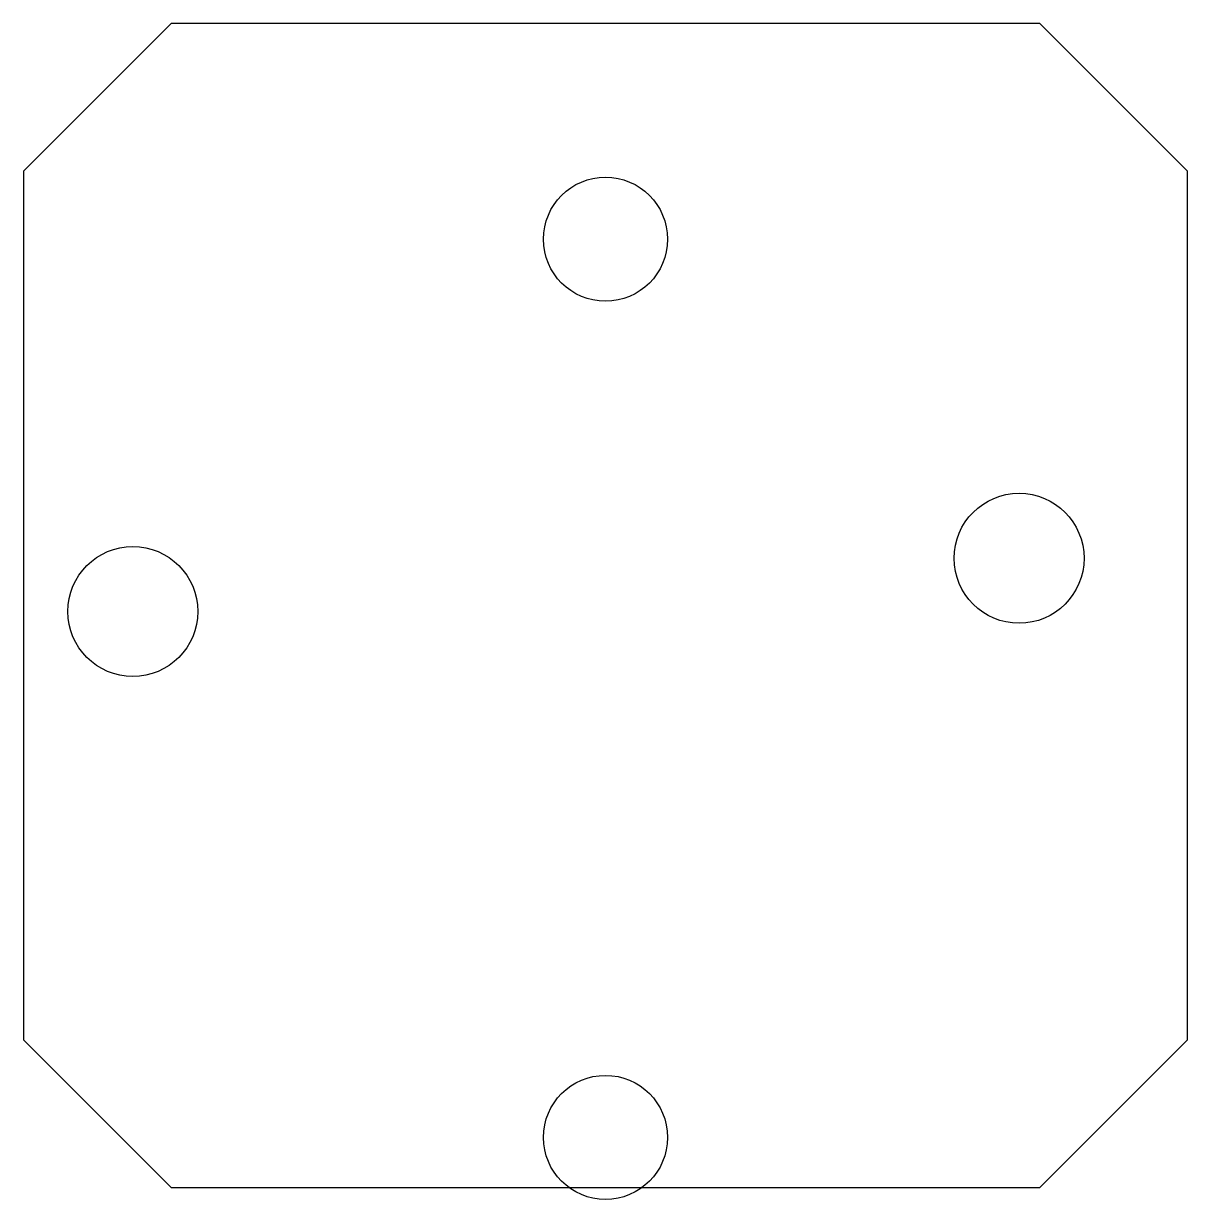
# Model space of a CAD drawing. Header units: metres. Extents: x -9.8 to 9.8, y -10.1 to 9.8.
import ezdxf

# ---------------------------------------------------------------- set-up
doc = ezdxf.new("R2010")
doc.units = ezdxf.units.M

msp = doc.modelspace()

# ---------------------------------------------------------------- linework, layer by layer
msp.add_lwpolyline([(-7.35, -9.85), (7.35, -9.85), (9.85, -7.35), (9.85, 7.35), (7.35, 9.85), (-7.35, 9.85), (-9.85, 7.35), (-9.85, -7.35)], close=True)
for centre, radius in [((0, 6.2), 1.05), ((7, 0.8), 1.1), ((-8, -0.1), 1.1), ((0, -9), 1.05)]:
    msp.add_circle(centre, radius)

doc.saveas('drawing.dxf')
